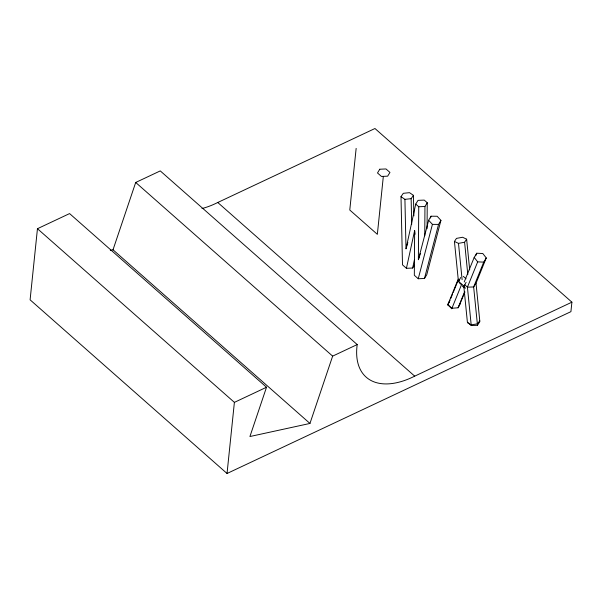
<?xml version="1.0" encoding="UTF-8"?>
<svg xmlns="http://www.w3.org/2000/svg" width="602" height="602" viewBox="0 0 602 602"><rect width="100%" height="100%" fill="white"/><g stroke="black" fill="none" stroke-linecap="round" stroke-linejoin="round"><path stroke-width="0.9" d="M414.477 265.053L412.641 268.04L406.425 268.311L414.635 230.604L414.327 275.28L418.255 278.741L424.478 278.478L426.765 274.738L440.927 220.362L437.15 216.261L431.009 216.208L428.647 220.264L418.375 259.68L418.744 206.749L415.734 204.093L418.029 200.361L424.237 200.09L427.247 202.739L427.066 228.745M424.749 235.781L424.952 206.471L427.247 202.739M571.9 302.174L414.695 376.152A79.344 44.074 -48.6 0 1 357.204 344.57L332.643 356.128L309.955 423.447L249.92 436.525L266.52 387.244L69.584 213.582L37.452 228.707L30.1 299.826L227.037 473.488L570.922 311.655L571.9 302.174L374.963 128.512L217.758 202.49A79.344 44.074 -48.6 0 1 201.979 208.533M227.037 473.488L234.389 402.369L37.452 228.707M356.151 148.385L349.777 210.023L377.349 234.336L383.331 176.431M413.883 215.862L413.431 195.341L409.51 192.663L403.295 193.317L401 196.666L404.92 199.345L406.004 248.776L415.734 204.093M412.641 268.04L414.409 259.898M430.543 217.999L431.009 216.208M418.255 278.741L432.417 224.365L428.647 220.264M424.478 278.478L438.557 224.418L440.927 220.362M406.004 248.776L407.847 242.471M418.375 259.68L420.392 253.532M110.294 250.379L113.018 249.785L135.698 182.466L160.267 170.908L357.204 344.57M460.071 303.942L458.107 307.78L451.944 308.262L447.745 304.921L458.197 279.155L454.435 241.447L456.482 238.384L462.584 237.256L466.633 239.19L469.688 269.824M450.793 298.426L452.531 294.145M453.223 292.437L458.431 279.599M461.696 284.219L451.733 308.781L447.926 304.492L450.1 300.135M464.232 281.969L474.195 257.408L476.739 253.231L482.781 253.502L486.265 257.957L476.016 283.233L473.654 286.951L477.484 325.298L471.246 325.516L467.37 322.01L463.826 286.469M475.693 255.812L476.739 253.231M458.107 307.78L464.375 292.316M464.947 291.917L459.175 305.824M474.195 257.408L477.679 261.862L467.423 287.162L471.246 325.516M486.265 257.957L483.722 262.141L473.654 286.951L467.423 287.162L464.834 284.829M447.745 304.921L449.318 301.85M460.485 284.182L458.566 281.397L460.688 277.514M465.421 288.26L463.984 286.176L466.114 282.293M477.484 325.298L479.839 321.588L476.016 283.233M467.814 274.61L464.593 242.245L466.633 239.19M411.7 224.38L411.136 198.683L413.431 195.341M479.771 320.858L477.341 323.884L471.178 324.817L467.438 322.732M234.389 402.369L266.52 387.244M454.435 241.447L458.491 243.374L464.593 242.245M404.92 199.345L411.136 198.683M418.744 206.749L424.952 206.471M432.417 224.365L438.557 224.418M477.679 261.862L483.722 262.141M458.197 279.155L459.597 280.269M463.314 276.378L466.031 278.771M458.566 281.397L463.984 286.176M462.313 286.07L464.353 287.861M406.425 268.311L402.497 264.85L401 196.666M217.758 202.49L414.695 376.152M135.698 182.466L332.643 356.128M113.018 249.785L309.955 423.447M414.635 230.604L415.064 234.291M458.491 243.374L462.11 279.704M379.779 169.222L377.499 172.962L381.435 176.439L387.658 176.168L389.945 172.428L386.002 168.959L379.779 169.222"/></g></svg>
